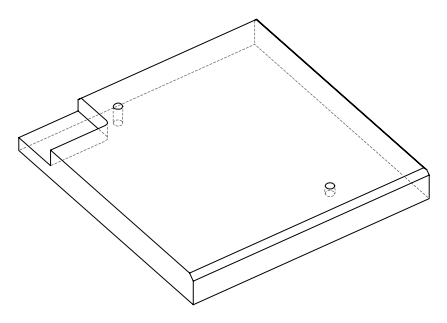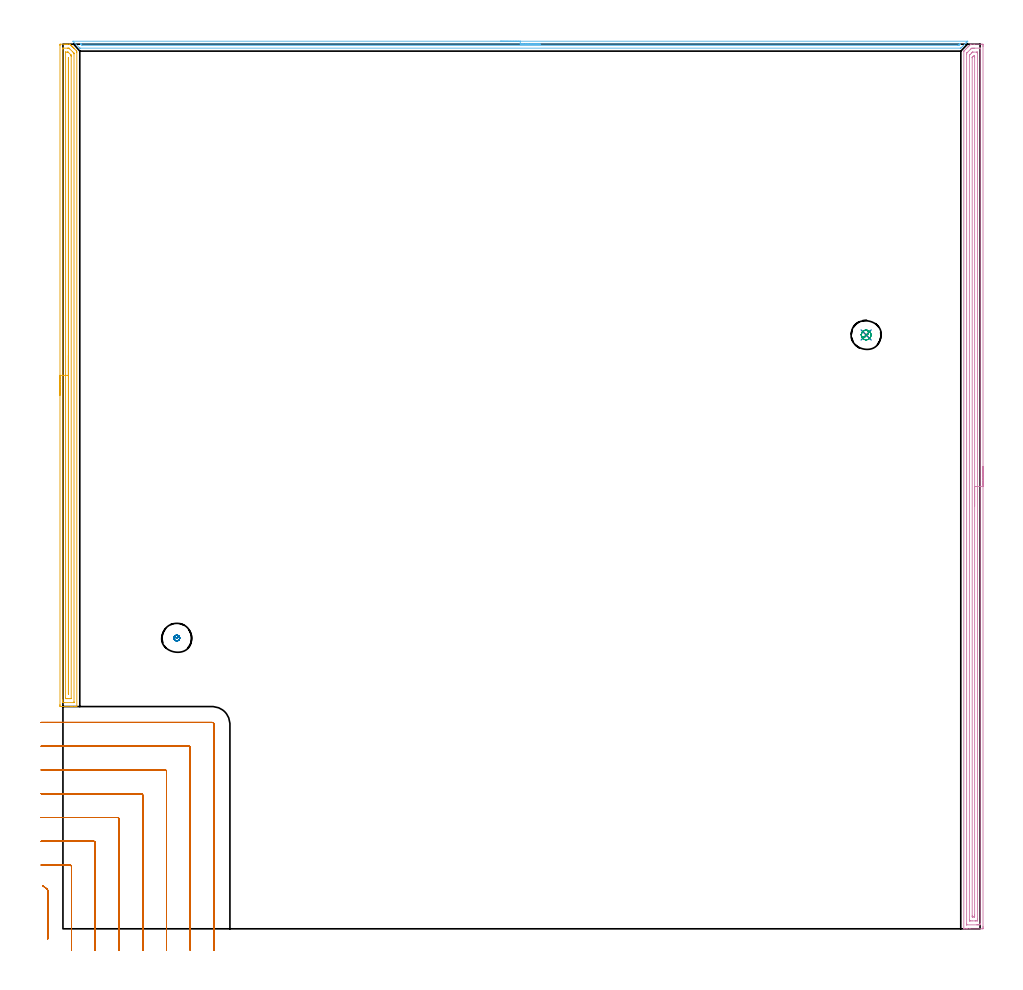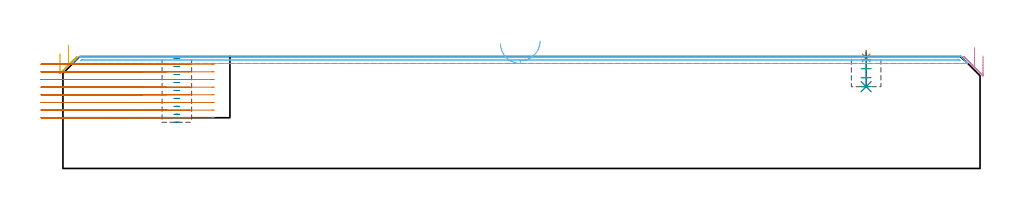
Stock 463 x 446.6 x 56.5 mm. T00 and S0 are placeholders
(PLAN: 8 operations, 5 tool changes, 50.4 min)
(1 SPOT_DRILL | STEP1POCKET | NXT0321_9005460120000 | 0.03 min | 3 mm3)
(2 DRILL_BLIND_HOLE_INTO_CENTER | STEP1POCKET | NXT0301_128 | 0.07 min | 1587 mm3)
(3 MILL_ROUGH_BLIND_HOLE_CONTOUR | STEP1POCKET | NXT0201_013 | Spiral | 0.43 min | 1054 mm3)
(4 AREA_MILL | FG_CHAMFER_SURFACE | UGT0205_001 | 14.47 min | 21000 mm3)
(5 AREA_MILL_1 | FG_CHAMFER_SURFACE_1 | UGT0205_001 | 10.82 min | 12267 mm3)
(6 AREA_MILL_2 | FG_CHAMFER_SURFACE_2 | UGT0205_001 | 7.32 min | 2751 mm3)
(7 MILL_CORNER_NOTCH_RECTANGULAR | CORNER_NOTCH_RECTANGULAR | UGT0201_008 | Follow Part, ap 4, ae 75% | 16.7 min | 291541 mm3)
(8 MILL_BLIND_HOLE_FROM_SOLID_MATERIAL | STEP1POCKET_1 | NXT0201_011 | Spiral | 0.5 min | 5778 mm3)
(TOOL NXT0321_9005460120000 | NC Spot Drill, 142deg, 12mm, Carbide, Uncoated | D12 PA142 FL30 Z2)
(TOOL NXT0301_128 | Carbide Drill 12mm [861.1-1200-036A1-GP GC34] | D12 PA150 FL37.4 Z2)
(TOOL NXT0201_013 | ENDMILL 10mm | D10 FL30 Z4)
(TOOL UGT0205_001 | Chamfer Mill 20 x 3 x 45 deg. | D20 FL50 Z2)
(TOOL UGT0201_008 | End Mill 16 mm | D16 FL32 Z4)
(TOOL NXT0201_011 | ENDMILL 12mm [2P460-1200-NA 1630] | D12 FL38 Z6)
(OP 1 SPOT_DRILL)
G17 G21 G94 G90
T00 M6
G54
G17 G0 G90 X405.5 Y299.8 S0 M3
G43 Z66.5 H0
G94 G81 G98 Z55.859 F250. R59.5
G80
M5
M2
(OP 2 DRILL_BLIND_HOLE_INTO_CENTER)
G17 G21 G94 G90
T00 M6
G54
G17 G0 G90 X405.5 Y299.8 S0 M3
G43 Z66.5 H1
G94 G81 G98 Z41.3 F250. R58.5
G80
M5
M2
(OP 3 MILL_ROUGH_BLIND_HOLE_CONTOUR)
G17 G21 G94 G90
T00 M6
G54
G17 G0 G90 X405.5 Y299.8 S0 M3
G43 Z66.5 H0
Z54.95
G94 G3 X405.575 Y302.175 R1.189 F250.
X403.055 Y299.954 R2.375
X405.346 Y297.355 R2.45
X403.055 Y299.954 R-2.45
X404.2 Y298.654 R1.225
X405.5 Y299.8 R1.225
G0 Z50.4
G3 X405.575 Y302.175 R1.189
X403.055 Y299.954 R2.375
X405.346 Y297.355 R2.45
X403.055 Y299.954 R-2.45
X404.2 Y298.654 R1.225
X405.5 Y299.8 R1.225
G0 Z45.85
G3 X405.575 Y302.175 R1.189
X403.055 Y299.954 R2.375
X405.346 Y297.355 R2.45
X403.055 Y299.954 R-2.45
X404.2 Y298.654 R1.225
X405.5 Y299.8 R1.225
G0 Z41.3
G3 X405.575 Y302.175 R1.189
X403.055 Y299.954 R2.375
X405.346 Y297.355 R2.45
X403.055 Y299.954 R-2.45
X404.2 Y298.654 R1.225
X405.5 Y299.8 R1.225
G0 Z66.5
M5
M2
(OP 4 AREA_MILL)
G17 G21 G94 G90
T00 M6
G54
G17 G0 G90 X464.5 Y233.3 S1061 M3
G43 Z66.5 H0
Z56.8
G94 G1 Y233.262 Z55.928 F250.
Y233.148 Z55.064
Y232.959 Z54.212
Y232.697 Z53.38
Y232.363 Z52.574
Y231.96 Z51.8
Y231.492 Z51.064
Y230.96 Z50.372
Y230.371 Z49.729
Y229.728 Z49.14
Y229.036 Z48.608
Y228.3 Z48.14
Y227.526 Z47.737
Y226.72 Z47.403
Y225.888 Z47.141
Y225.036 Z46.952
Y224.172 Z46.838
Y223.3 Z46.8
Y1.073
X464.499 Y0.631 Z46.801
X464.495 Y0.184 Z46.803
X464.492 Y0.01 Z46.806
X464.055 Y0. Z47.243
X457.888 Z53.407
X456.487 Z54.809
X456.126 Z55.169
X455.403 Z55.897
X455.165 Z56.134
X454.802 Y0.005 Z56.489
X454.801 Y0.006
X454.8 Y0.18 Z56.5
Y0.184
Y442.839
X454.802 Y443.098 Z56.492
X454.803 Y443.106 Z56.491
X454.986 Y443.287 Z56.313
X455.134 Y443.434 Z56.166
X455.686 Y443.988 Z55.61
X456.126 Y444.426 Z55.173
X456.567 Y444.868 Z54.73
X456.775 Y445.075 Z54.525
X456.82 Y445.121 Z54.479
X457.448 Y445.749 Z53.849
X457.663 Y445.963 Z53.637
X458.132 Y446.433 Z53.167
X458.269 Y446.565 Z53.029
X458.305 Y446.593 Z52.993
X458.329 Y446.6 Z52.97
X460.012 Z51.285
X463.795 Z47.501
X464.055 Y446.597 Z47.242
X464.491 Y446.59 Z46.806
X464.495 Y446.416 Z46.803
X464.499 Y445.969 Z46.801
X464.5 Y445.518 Z46.8
Y223.3
X463.086 Z48.214
X463.085 Y2.509 Z48.215
X463.084 Y2.419 Z48.216
X463.079 Y2.027 Z48.221
X462.698 Y2.008 Z48.602
X462.293 Y2.003 Z49.007
X461.825 Y2. Z49.475
X461.412 Z49.888
X456.312 Y2.001 Z54.988
X456.278 Y2.003 Z55.022
X456.242 Y2.008 Z55.058
X456.221 Y2.013 Z55.079
X456.22 Y2.041 Z55.08
X456.215 Y2.329 Z55.085
X456.214 Y441.498 Z55.086
X456.217 Y441.9 Z55.083
X456.219 Y442. Z55.081
X456.221 Y442.047 Z55.079
X456.24 Y442.078 Z55.06
X456.336 Y442.179 Z54.964
X456.543 Y442.392 Z54.757
X458.108 Y443.958 Z53.192
X458.333 Y444.181 Z52.967
X458.557 Y444.396 Z52.743
X458.769 Y444.59 Z52.531
X459.24 Y444.597 Z52.06
X459.65 Y444.599 Z51.65
X460.118 Y444.6 Z51.182
X462.761 Z48.539
X462.988 Y444.599 Z48.312
X463.022 Y444.597 Z48.278
X463.058 Y444.592 Z48.242
X463.079 Y444.587 Z48.221
X463.08 Y444.559 Z48.22
X463.085 Y444.271 Z48.215
X463.086 Y223.3 Z48.214
X461.672 Z49.628
X461.671 Y4.839 Z49.629
X461.669 Y4.208 Z49.631
X461.667 Y4.076 Z49.633
X461.665 Y4.019 Z49.635
X461.608 Y4.009 Z49.692
X461.412 Y4.005 Z49.888
X460.735 Y4. Z50.565
X460.531 Z50.769
X458.974 Z52.326
X458.092 Y4.001 Z53.208
X457.888 Y4.004 Z53.412
X457.684 Y4.01 Z53.616
X457.635 Y4.012 Z53.665
X457.633 Y4.05 Z53.667
X457.63 Y4.12 Z53.67
X457.629 Y4.208 Z53.671
Y4.471
Y440.604
X457.63 Y440.866 Z53.67
X457.632 Y440.955 Z53.668
X457.635 Y441.02 Z53.665
X457.666 Y441.055 Z53.634
X457.888 Y441.287 Z53.412
X457.992 Y441.393 Z53.308
X458.097 Y441.498 Z53.203
X458.769 Y442.17 Z52.531
X458.991 Y442.392 Z52.309
X459.126 Y442.523 Z52.174
X459.175 Y442.568 Z52.125
X459.196 Y442.585 Z52.104
X459.241 Y442.59 Z52.059
X459.447 Y442.598 Z51.853
X461.208 Y442.599 Z50.092
X461.412 Y442.596 Z49.888
X461.616 Y442.59 Z49.684
X461.665 Y442.588 Z49.635
X461.667 Y442.55 Z49.633
X461.67 Y442.48 Z49.63
X461.671 Y442.392 Z49.629
Y442.129
X461.672 Y223.3 Z49.628
X460.257 Z51.043
Y6.89
X460.254 Y6.277 Z51.046
X460.25 Y6.069 Z51.05
X460.247 Y6.01 Z51.053
X460.198 Y6.007 Z51.102
X460.089 Y6.004 Z51.211
X459.65 Y6. Z51.65
X459.211 Y6.004 Z52.089
X459.103 Y6.007 Z52.197
X459.054 Y6.01 Z52.246
X459.05 Y6.044 Z52.25
X459.047 Y6.144 Z52.253
X459.043 Y6.612 Z52.257
Y439.71
X459.044 Y439.864 Z52.256
X459.047 Y439.94 Z52.253
X459.049 Y439.975 Z52.251
X459.063 Y440.003 Z52.237
X459.212 Y440.154 Z52.088
X459.65 Y440.595 Z51.65
X459.655 Y440.598 Z51.645
X460.089 Y440.596 Z51.211
X460.197 Y440.593 Z51.103
X460.246 Y440.59 Z51.054
X460.25 Y440.556 Z51.05
X460.253 Y440.456 Z51.047
X460.257 Y439.988 Z51.043
Y223.3
Y222.428 Z51.081
Y221.564 Z51.195
Y220.712 Z51.383
Y219.88 Z51.646
Y219.074 Z51.98
Y218.3 Z52.382
Y217.564 Z52.851
Y216.872 Z53.382
Y216.229 Z53.972
Y215.64 Z54.615
Y215.108 Z55.307
Y214.64 Z56.043
Y214.237 Z56.816
Y213.903 Z57.622
Y213.641 Z58.454
Y213.452 Z59.306
Y213.338 Z60.171
Y213.3 Z61.043
G0 Z66.5
M5
M2
(OP 5 AREA_MILL_1)
G17 G21 G94 G90
T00 M6
G54
G17 G0 G90 X-1.5 Y269.4 S1061 M3
G43 Z66.5 H0
Z58.
G94 G1 Y269.438 Z57.128 F250.
Y269.552 Z56.263
Y269.741 Z55.412
Y270.003 Z54.58
Y270.337 Z53.774
Y270.74 Z53.
Y271.208 Z52.264
Y271.74 Z51.572
Y272.329 Z50.929
Y272.972 Z50.34
Y273.664 Z49.808
Y274.4 Z49.34
Y275.174 Z48.937
Y275.98 Z48.603
Y276.812 Z48.341
Y277.664 Z48.152
Y278.528 Z48.038
Y279.4 Z48.
Y445.984
X-1.498 Y446.314
X-1.493 Y446.59 Z48.003
X-1.176 Y446.6 Z48.32
X0.569 Z50.063
X1.11 Z50.607
X1.441 Z50.937
X1.983 Z51.479
X2.314 Z51.808
X3.126 Z52.625
X3.36 Z52.858
X3.5 Y446.591 Z52.997
X3.513 Y446.588 Z53.01
X3.901 Y446.199 Z53.401
X4.059 Y446.043 Z53.555
X4.116 Y445.984 Z53.615
X4.287 Y445.813 Z53.786
X4.349 Y445.752 Z53.846
X4.414 Y445.686 Z53.913
X4.572 Y445.529 Z54.071
X4.64 Y445.461 Z54.136
X4.712 Y445.388 Z54.211
X4.856 Y445.244 Z54.355
X4.931 Y445.171 Z54.427
X5.01 Y445.091 Z54.509
X5.14 Y444.96 Z54.639
X5.222 Y444.88 Z54.718
X5.307 Y444.793 Z54.807
X5.424 Y444.676 Z54.924
X5.513 Y444.589 Z55.009
X5.605 Y444.495 Z55.104
X5.904 Y444.197 Z55.4
X6.676 Y443.426 Z56.172
X6.796 Y443.304 Z56.295
X6.855 Y443.244 Z56.355
X6.998 Y443.095 Z56.488
X7. Y442.411 Z56.5
Y112.369
X7.005 Y112.21 Z56.495
X6.878 Y112.202 Z56.37
X6.754 Y112.2 Z56.253
X6.465 Z55.965
X5.803 Z55.298
X4.6 Z54.097
X4.059 Z53.553
X-1.095 Z48.402
X-1.176 Y112.201 Z48.322
X-1.493 Y112.21 Z48.004
X-1.498 Y112.486 Z48.001
X-1.5 Y112.816 Z48.
Y113.148
Y279.4
X-0.086 Z49.414
X-0.085 Y444.197 Z49.415
X-0.083 Y444.533 Z49.417
X-0.081 Y444.573 Z49.419
X-0.08 Y444.587 Z49.42
X-0.059 Y444.59 Z49.441
X0.045 Y444.596 Z49.545
X0.177 Y444.599 Z49.677
X2.314 Y444.6 Z51.814
X2.795 Y444.598 Z52.295
X2.989 Y444.593 Z52.489
X3.037 Y444.59 Z52.537
X3.096 Y444.542 Z52.596
X3.186 Y444.458 Z52.686
X3.452 Y444.197 Z52.952
X4.931 Y442.719 Z54.431
X5.237 Y442.411 Z54.737
X5.558 Y442.08 Z55.058
X5.579 Y442.05 Z55.079
X5.582 Y442.033 Z55.082
X5.584 Y441.992 Z55.084
X5.585 Y441.908 Z55.085
X5.586 Y441.741 Z55.086
X5.585 Y114.603 Z55.085
X5.583 Y114.267 Z55.083
X5.581 Y114.227 Z55.081
X5.58 Y114.214 Z55.08
X5.559 Y114.21 Z55.059
X5.455 Y114.204 Z54.955
X5.323 Y114.201 Z54.823
X0.569 Y114.2 Z50.069
X0.088 Y114.202 Z49.588
X-0.045 Y114.207 Z49.455
X-0.069 Y114.209 Z49.431
X-0.079 Y114.253 Z49.421
X-0.082 Y114.376 Z49.418
X-0.084 Y114.603 Z49.416
X-0.086 Y115.273 Z49.414
Y115.496
Y279.4
X1.328 Z50.828
X1.329 Y442.411 Z50.829
X1.33 Y442.525 Z50.83
X1.332 Y442.564 Z50.832
X1.335 Y442.587 Z50.835
X1.35 Y442.59 Z50.85
X1.441 Y442.594 Z50.941
X2.13 Y442.599 Z51.63
X2.314 Y442.596 Z51.814
X2.498 Y442.59 Z51.998
X2.606 Y442.582 Z52.106
X2.666 Y442.527 Z52.166
X2.788 Y442.411 Z52.288
X4.059 Y441.141 Z53.559
X4.121 Y441.077 Z53.621
X4.151 Y441.042 Z53.651
X4.163 Y441.027 Z53.663
X4.165 Y440.971 Z53.665
X4.17 Y440.74 Z53.67
X4.171 Y440.625 Z53.671
Y440.509
Y116.389
X4.17 Y116.275 Z53.67
X4.167 Y116.236 Z53.667
X4.165 Y116.213 Z53.665
X4.15 Y116.21 Z53.65
X4.059 Y116.206 Z53.559
X3.37 Y116.2 Z52.87
X3.186 Z52.686
X2.498 Z51.998
X1.626 Z51.126
X1.441 Y116.203 Z50.941
X1.38 Y116.206 Z50.88
X1.337 Y116.21 Z50.837
X1.334 Y116.274 Z50.834
X1.331 Y116.389 Z50.831
X1.329 Y116.504 Z50.829
X1.328 Y279.4 Z50.828
X2.743 Z52.243
Y439.731
X2.744 Y439.746 Z52.244
X2.748 Y439.811 Z52.248
X2.757 Y439.277 Z52.257
Y119.054
X2.752 Y118.62 Z52.252
X2.749 Y118.527 Z52.249
X2.744 Y118.615 Z52.244
X2.743 Y118.629 Z52.243
Y279.4
Y280.272 Z52.281
Y281.136 Z52.395
Y281.988 Z52.583
Y282.82 Z52.846
Y283.626 Z53.18
Y284.4 Z53.582
Y285.136 Z54.051
Y285.828 Z54.582
Y286.471 Z55.172
Y287.06 Z55.815
Y287.592 Z56.507
Y288.06 Z57.243
Y288.463 Z58.016
Y288.797 Z58.822
Y289.059 Z59.654
Y289.248 Z60.506
Y289.362 Z61.371
Y289.4 Z62.243
G0 Z66.5
M5
M2
(OP 6 AREA_MILL_2)
G17 G21 G94 G90
T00 M6
G54
G17 G0 G90 X220.9 Y448.1 S1061 M3
G43 Z66.5 H0
Z63.
G94 G1 X220.938 Z62.128 F250.
X221.052 Z61.263
X221.241 Z60.412
X221.503 Z59.58
X221.837 Z58.774
X222.24 Z58.
X222.708 Z57.264
X223.24 Z56.572
X223.829 Z55.929
X224.472 Z55.34
X225.164 Z54.808
X225.9 Z54.34
X226.674 Z53.937
X227.48 Z53.603
X228.312 Z53.341
X229.163 Z53.152
X230.028 Z53.038
X230.9 Z53.
X456.77
X456.783 Y448.095 Z53.004
X456.77 Y448.072 Z53.026
X456.7 Y448. Z53.099
X456.684 Y447.984 Z53.115
X456.472 Y447.77 Z53.327
X456.371 Y447.67 Z53.428
X456.174 Y447.474 Z53.626
X456.083 Y447.383 Z53.717
X455.931 Y447.23 Z53.867
X455.876 Y447.175 Z53.923
X455.242 Y446.542 Z54.558
X455.052 Y446.35 Z54.746
X454.402 Y445.702 Z55.398
X454.172 Y445.47 Z55.626
X453.562 Y444.862 Z56.238
X453.492 Y444.791 Z56.308
X453.306 Y444.604 Z56.49
X453.045 Y444.6 Z56.5
X8.755
X8.494 Y444.604 Z56.49
X8.402 Y444.696 Z56.4
X8.308 Y444.791 Z56.308
X5.375 Y447.725 Z53.375
X5.179 Y447.923 Z53.176
X5.019 Y448.093 Z53.006
X5.179 Y448.1 Z53.
X230.9
Y446.686 Z54.414
X452.598 Y446.685 Z54.415
X452.705 Y446.684 Z54.416
X452.862 Y446.679 Z54.421
X452.916 Y446.676 Z54.424
X452.906 Y446.664 Z54.436
X452.819 Y446.572 Z54.528
X452.698 Y446.448 Z54.652
X452.598 Y446.348 Z54.752
X452.377 Y446.128 Z54.972
X452.301 Y446.056 Z55.044
X452.271 Y446.032 Z55.068
X452.254 Y446.021 Z55.079
X452.215 Y446.019 Z55.081
X452.045 Y446.016 Z55.084
X451.704 Y446.014 Z55.086
X451.598
X9.942 Y446.015 Z55.085
X9.577 Y446.021 Z55.079
X9.202 Y446.359 Z54.741
X8.962 Y446.593 Z54.507
X8.921 Y446.635 Z54.465
X8.887 Y446.674 Z54.426
X8.927 Y446.679 Z54.421
X9.202 Y446.684 Z54.416
X9.309 Y446.685 Z54.415
X230.9 Y446.686 Z54.414
X231.772 Z54.452
X232.636 Z54.566
X233.488 Z54.755
X234.32 Z55.017
X235.126 Z55.351
X235.9 Z55.754
X236.636 Z56.223
X237.328 Z56.754
X237.971 Z57.343
X238.56 Z57.986
X239.091 Z58.678
X239.56 Z59.414
X239.963 Z60.188
X240.297 Z60.994
X240.559 Z61.826
X240.748 Z62.678
X240.862 Z63.543
X240.9 Z64.414
G0 Z66.5
M5
M2
(OP 7 MILL_CORNER_NOTCH_RECTANGULAR)
G17 G21 G94 G90
T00 M6
G54
G17 G0 G90 X-7.7 Y-5.17 S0 M3
G43 Z66.5 H0
Z52.637
G94 G1 Y-2.17 F250.
Y19.408 F500.
G3 X-8. Y20.026 R0.8
G1 X-10.342 Y21.901 F250.
G0 Z66.5
X4.3 Y-11.
Z52.637
G1 Y-8.
Y31.406 F500.
G3 X3.506 Y32.2 R0.8
G1 X-8.
X-11. F250.
G0 Z66.5
X16.3 Y-11.
Z52.637
G1 Y-8.
Y43.406 F500.
G3 X15.506 Y44.2 R0.8
G1 X-8.
X-11. F250.
G0 Z66.5
X28.3 Y-11.
Z52.637
G1 Y-8.
Y55.405 F500.
G3 X27.505 Y56.2 R0.8
G1 X-8.
X-11. F250.
G0 Z66.5
X40.3 Y-11.
Z52.637
G1 Y-8.
Y67.405 F500.
G3 X39.505 Y68.2 R0.8
G1 X-8.
X-11. F250.
G0 Z66.5
X52.3 Y-11.
Z52.637
G1 Y-8.
Y79.405 F500.
G3 X51.505 Y80.2 R0.8
G1 X-8.
X-11. F250.
G0 Z66.5
X64.3 Y-11.
Z52.637
G1 Y-8.
Y91.405 F500.
G3 X63.505 Y92.2 R0.8
G1 X-8.
X-11. F250.
G0 Z66.5
X76.3 Y-11.
Z52.637
G1 Y-8.
Y103.2 F500.
G3 X75.3 Y104.2 R1.
G1 X-8.
X-11. F250.
G0 Z66.5
X-7.7 Y-5.17
Z48.775
G1 Y-2.17
Y19.408 F500.
G3 X-8. Y20.026 R0.8
G1 X-10.342 Y21.901 F250.
G0 Z66.5
X4.3 Y-11.
Z48.775
G1 Y-8.
Y31.406 F500.
G3 X3.506 Y32.2 R0.8
G1 X-8.
X-11. F250.
G0 Z66.5
X16.3 Y-11.
Z48.775
G1 Y-8.
Y43.406 F500.
G3 X15.506 Y44.2 R0.8
G1 X-8.
X-11. F250.
G0 Z66.5
X28.3 Y-11.
Z48.775
G1 Y-8.
Y55.405 F500.
G3 X27.505 Y56.2 R0.8
G1 X-8.
X-11. F250.
G0 Z66.5
X40.3 Y-11.
Z48.775
G1 Y-8.
Y67.405 F500.
G3 X39.505 Y68.2 R0.8
G1 X-8.
X-11. F250.
G0 Z66.5
X52.3 Y-11.
Z48.775
G1 Y-8.
Y79.405 F500.
G3 X51.505 Y80.2 R0.8
G1 X-8.
X-11. F250.
G0 Z66.5
X64.3 Y-11.
Z48.775
G1 Y-8.
Y91.405 F500.
G3 X63.505 Y92.2 R0.8
G1 X-8.
X-11. F250.
G0 Z66.5
X76.3 Y-11.
Z48.775
G1 Y-8.
Y103.2 F500.
G3 X75.3 Y104.2 R1.
G1 X-8.
X-11. F250.
G0 Z66.5
X-7.7 Y-5.17
Z44.912
G1 Y-2.17
Y19.408 F500.
G3 X-8. Y20.026 R0.8
G1 X-10.342 Y21.901 F250.
G0 Z66.5
X4.3 Y-11.
Z44.912
G1 Y-8.
Y31.406 F500.
G3 X3.506 Y32.2 R0.8
G1 X-8.
X-11. F250.
G0 Z66.5
X16.3 Y-11.
Z44.912
G1 Y-8.
Y43.406 F500.
G3 X15.506 Y44.2 R0.8
G1 X-8.
X-11. F250.
G0 Z66.5
X28.3 Y-11.
Z44.912
G1 Y-8.
Y55.405 F500.
G3 X27.505 Y56.2 R0.8
G1 X-8.
X-11. F250.
G0 Z66.5
X40.3 Y-11.
Z44.912
G1 Y-8.
Y67.405 F500.
G3 X39.505 Y68.2 R0.8
G1 X-8.
X-11. F250.
G0 Z66.5
X52.3 Y-11.
Z44.912
G1 Y-8.
Y79.405 F500.
G3 X51.505 Y80.2 R0.8
G1 X-8.
X-11. F250.
G0 Z66.5
X64.3 Y-11.
Z44.912
G1 Y-8.
Y91.405 F500.
G3 X63.505 Y92.2 R0.8
G1 X-8.
X-11. F250.
G0 Z66.5
X76.3 Y-11.
Z44.912
G1 Y-8.
Y103.2 F500.
G3 X75.3 Y104.2 R1.
G1 X-8.
X-11. F250.
G0 Z66.5
X-7.7 Y-5.17
Z41.05
G1 Y-2.17
Y19.408 F500.
G3 X-8. Y20.026 R0.8
G1 X-10.342 Y21.901 F250.
G0 Z66.5
X4.3 Y-11.
Z41.05
G1 Y-8.
Y31.406 F500.
G3 X3.506 Y32.2 R0.8
G1 X-8.
X-11. F250.
G0 Z66.5
X16.3 Y-11.
Z41.05
G1 Y-8.
Y43.406 F500.
G3 X15.506 Y44.2 R0.8
G1 X-8.
X-11. F250.
G0 Z66.5
X28.3 Y-11.
Z41.05
G1 Y-8.
Y55.405 F500.
G3 X27.505 Y56.2 R0.8
G1 X-8.
X-11. F250.
G0 Z66.5
X40.3 Y-11.
Z41.05
G1 Y-8.
Y67.405 F500.
G3 X39.505 Y68.2 R0.8
G1 X-8.
X-11. F250.
G0 Z66.5
X52.3 Y-11.
Z41.05
G1 Y-8.
Y79.405 F500.
G3 X51.505 Y80.2 R0.8
G1 X-8.
X-11. F250.
G0 Z66.5
X64.3 Y-11.
Z41.05
G1 Y-8.
Y91.405 F500.
G3 X63.505 Y92.2 R0.8
G1 X-8.
X-11. F250.
G0 Z66.5
X76.3 Y-11.
Z41.05
G1 Y-8.
Y103.2 F500.
G3 X75.3 Y104.2 R1.
G1 X-8.
X-11. F250.
G0 Z66.5
X-7.7 Y-5.17
Z37.187
G1 Y-2.17
Y19.408 F500.
G3 X-8. Y20.026 R0.8
G1 X-10.342 Y21.901 F250.
G0 Z66.5
X4.3 Y-11.
Z37.187
G1 Y-8.
Y31.406 F500.
G3 X3.506 Y32.2 R0.8
G1 X-8.
X-11. F250.
G0 Z66.5
X16.3 Y-11.
Z37.187
G1 Y-8.
Y43.406 F500.
G3 X15.506 Y44.2 R0.8
G1 X-8.
X-11. F250.
G0 Z66.5
X28.3 Y-11.
Z37.187
G1 Y-8.
Y55.405 F500.
G3 X27.505 Y56.2 R0.8
G1 X-8.
X-11. F250.
G0 Z66.5
X40.3 Y-11.
Z37.187
G1 Y-8.
Y67.405 F500.
G3 X39.505 Y68.2 R0.8
G1 X-8.
X-11. F250.
G0 Z66.5
X52.3 Y-11.
Z37.187
G1 Y-8.
Y79.405 F500.
G3 X51.505 Y80.2 R0.8
G1 X-8.
X-11. F250.
G0 Z66.5
X64.3 Y-11.
Z37.187
G1 Y-8.
Y91.405 F500.
G3 X63.505 Y92.2 R0.8
G1 X-8.
X-11. F250.
G0 Z66.5
X76.3 Y-11.
Z37.187
G1 Y-8.
Y103.2 F500.
G3 X75.3 Y104.2 R1.
G1 X-8.
X-11. F250.
G0 Z66.5
X-7.7 Y-5.17
Z33.325
G1 Y-2.17
Y19.408 F500.
G3 X-8. Y20.026 R0.8
G1 X-10.342 Y21.901 F250.
G0 Z66.5
X4.3 Y-11.
Z33.325
G1 Y-8.
Y31.406 F500.
G3 X3.506 Y32.2 R0.8
G1 X-8.
X-11. F250.
G0 Z66.5
X16.3 Y-11.
Z33.325
G1 Y-8.
Y43.406 F500.
G3 X15.506 Y44.2 R0.8
G1 X-8.
X-11. F250.
G0 Z66.5
X28.3 Y-11.
Z33.325
G1 Y-8.
Y55.405 F500.
G3 X27.505 Y56.2 R0.8
G1 X-8.
X-11. F250.
G0 Z66.5
X40.3 Y-11.
Z33.325
G1 Y-8.
Y67.405 F500.
G3 X39.505 Y68.2 R0.8
G1 X-8.
X-11. F250.
G0 Z66.5
X52.3 Y-11.
Z33.325
G1 Y-8.
Y79.405 F500.
G3 X51.505 Y80.2 R0.8
G1 X-8.
X-11. F250.
G0 Z66.5
X64.3 Y-11.
Z33.325
G1 Y-8.
Y91.405 F500.
G3 X63.505 Y92.2 R0.8
G1 X-8.
X-11. F250.
G0 Z66.5
X76.3 Y-11.
Z33.325
G1 Y-8.
Y103.2 F500.
G3 X75.3 Y104.2 R1.
G1 X-8.
X-11. F250.
G0 Z66.5
X-7.7 Y-5.17
Z29.462
G1 Y-2.17
Y19.408 F500.
G3 X-8. Y20.026 R0.8
G1 X-10.342 Y21.901 F250.
G0 Z66.5
X4.3 Y-11.
Z29.462
G1 Y-8.
Y31.406 F500.
G3 X3.506 Y32.2 R0.8
G1 X-8.
X-11. F250.
G0 Z66.5
X16.3 Y-11.
Z29.462
G1 Y-8.
Y43.406 F500.
G3 X15.506 Y44.2 R0.8
G1 X-8.
X-11. F250.
G0 Z66.5
X28.3 Y-11.
Z29.462
G1 Y-8.
Y55.405 F500.
G3 X27.505 Y56.2 R0.8
G1 X-8.
X-11. F250.
G0 Z66.5
X40.3 Y-11.
Z29.462
G1 Y-8.
Y67.405 F500.
G3 X39.505 Y68.2 R0.8
G1 X-8.
X-11. F250.
G0 Z66.5
X52.3 Y-11.
Z29.462
G1 Y-8.
Y79.405 F500.
G3 X51.505 Y80.2 R0.8
G1 X-8.
X-11. F250.
G0 Z66.5
X64.3 Y-11.
Z29.462
G1 Y-8.
Y91.405 F500.
G3 X63.505 Y92.2 R0.8
G1 X-8.
X-11. F250.
G0 Z66.5
X76.3 Y-11.
Z29.462
G1 Y-8.
Y103.2 F500.
G3 X75.3 Y104.2 R1.
G1 X-8.
X-11. F250.
G0 Z66.5
X-7.7 Y-5.17
Z25.6
G1 Y-2.17
Y19.408 F500.
G3 X-8. Y20.026 R0.8
G1 X-10.342 Y21.901 F250.
G0 Z66.5
X4.3 Y-11.
Z25.6
G1 Y-8.
Y31.406 F500.
G3 X3.506 Y32.2 R0.8
G1 X-8.
X-11. F250.
G0 Z66.5
X16.3 Y-11.
Z25.6
G1 Y-8.
Y43.406 F500.
G3 X15.506 Y44.2 R0.8
G1 X-8.
X-11. F250.
G0 Z66.5
X28.3 Y-11.
Z25.6
G1 Y-8.
Y55.405 F500.
G3 X27.505 Y56.2 R0.8
G1 X-8.
X-11. F250.
G0 Z66.5
X40.3 Y-11.
Z25.6
G1 Y-8.
Y67.405 F500.
G3 X39.505 Y68.2 R0.8
G1 X-8.
X-11. F250.
G0 Z66.5
X52.3 Y-11.
Z25.6
G1 Y-8.
Y79.405 F500.
G3 X51.505 Y80.2 R0.8
G1 X-8.
X-11. F250.
G0 Z66.5
X64.3 Y-11.
Z25.6
G1 Y-8.
Y91.405 F500.
G3 X63.505 Y92.2 R0.8
G1 X-8.
X-11. F250.
G0 Z66.5
X76.3 Y-11.
Z25.6
G1 Y-8.
Y103.2 F500.
G3 X75.3 Y104.2 R1.
G1 X-8.
X-11. F250.
G0 Z66.5
M5
M2
(OP 8 MILL_BLIND_HOLE_FROM_SOLID_MATERIAL)
G17 G21 G94 G90
T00 M6
G54
G17 G0 G90 X57.5 Y146.8 S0 M3
G43 Z66.5 H1
Z55.478
G94 G3 X58.225 Y147.525 R0.725 F250.
X57.5 Y148.25 R0.725
X56.05 Y146.8 R1.45
X57.5 Y148.25 R-1.45
X56.775 Y147.525 R0.725
X57.5 Y146.8 R0.725
G0 Z51.456
G3 X58.225 Y147.525 R0.725
X57.5 Y148.25 R0.725
X56.05 Y146.8 R1.45
X57.5 Y148.25 R-1.45
X56.775 Y147.525 R0.725
X57.5 Y146.8 R0.725
G0 Z47.433
G3 X58.225 Y147.525 R0.725
X57.5 Y148.25 R0.725
X56.05 Y146.8 R1.45
X57.5 Y148.25 R-1.45
X56.775 Y147.525 R0.725
X57.5 Y146.8 R0.725
G0 Z43.411
G3 X58.225 Y147.525 R0.725
X57.5 Y148.25 R0.725
X56.05 Y146.8 R1.45
X57.5 Y148.25 R-1.45
X56.775 Y147.525 R0.725
X57.5 Y146.8 R0.725
G0 Z39.389
G3 X58.225 Y147.525 R0.725
X57.5 Y148.25 R0.725
X56.05 Y146.8 R1.45
X57.5 Y148.25 R-1.45
X56.775 Y147.525 R0.725
X57.5 Y146.8 R0.725
G0 Z35.367
G3 X58.225 Y147.525 R0.725
X57.5 Y148.25 R0.725
X56.05 Y146.8 R1.45
X57.5 Y148.25 R-1.45
X56.775 Y147.525 R0.725
X57.5 Y146.8 R0.725
G0 Z31.344
G3 X58.225 Y147.525 R0.725
X57.5 Y148.25 R0.725
X56.05 Y146.8 R1.45
X57.5 Y148.25 R-1.45
X56.775 Y147.525 R0.725
X57.5 Y146.8 R0.725
G0 Z27.322
G3 X58.225 Y147.525 R0.725
X57.5 Y148.25 R0.725
X56.05 Y146.8 R1.45
X57.5 Y148.25 R-1.45
X56.775 Y147.525 R0.725
X57.5 Y146.8 R0.725
G0 Z23.3
G3 X58.225 Y147.525 R0.725
X57.5 Y148.25 R0.725
X56.05 Y146.8 R1.45
X57.5 Y148.25 R-1.45
X56.775 Y147.525 R0.725
X57.5 Y146.8 R0.725
G0 Z66.5
M5
M2
